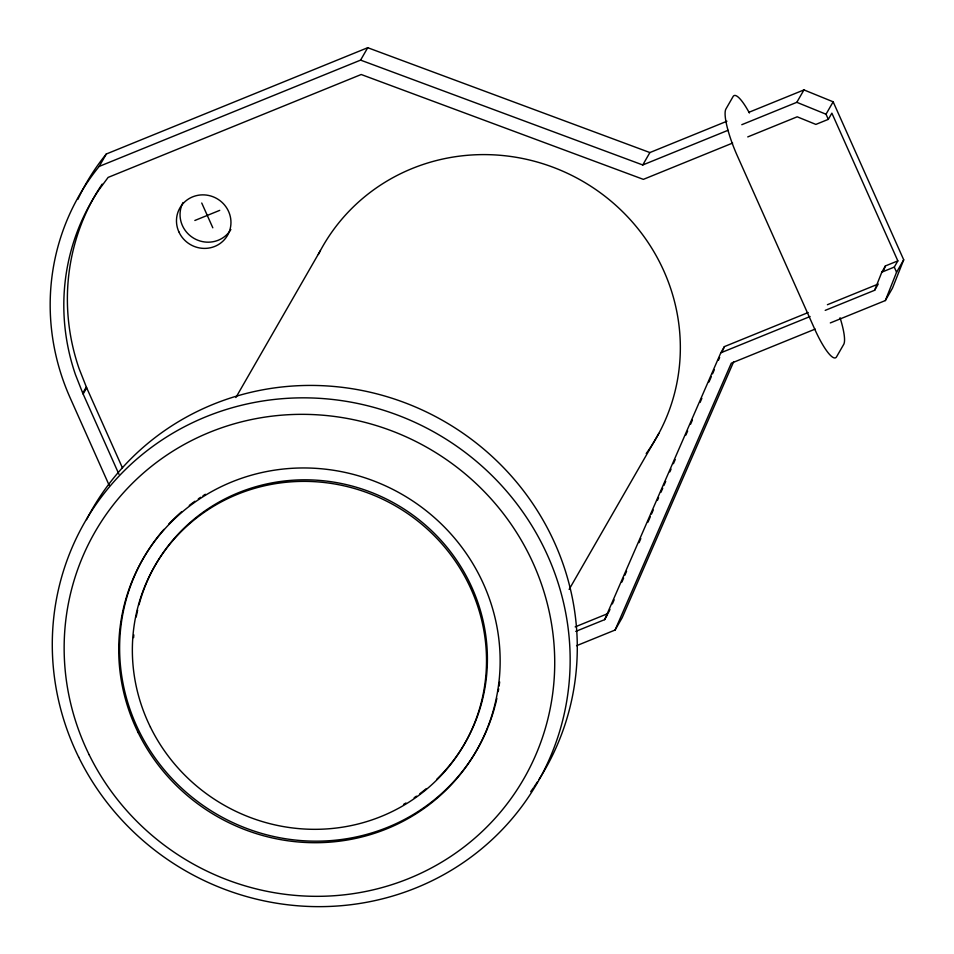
<?xml version="1.0" encoding="UTF-8"?>
<svg xmlns="http://www.w3.org/2000/svg" width="954" height="954" viewBox="0 0 954 954"><rect width="100%" height="100%" fill="white"/><g stroke="black" fill="none" stroke-linecap="round" stroke-linejoin="round"><path stroke-width="1.43" d="M825.21 310.372L874.651 290.266L881.83 272.152L885.395 265.939L897.845 260.883L831.876 113.144L828.31 119.357L815.861 124.414L797.198 116.805L747.757 136.911M883.857 269.827L885.395 265.939M830.314 322.929L885.348 300.558L896.569 272.224L903.712 259.81L833.152 101.804L803.96 89.915L748.938 112.286M903.712 259.81L892.479 288.144L885.348 300.558M575.751 631.393L604.633 619.647L720.819 352.813L724.396 346.612L808.169 312.542M608.795 612.086L609.988 609.356M612.349 603.918L614.137 599.827M621.841 582.131L623.618 578.052M624.798 575.322L626.575 571.243M639.025 542.647L640.814 538.569M647.921 522.232L650.294 516.782M651.475 514.063L653.251 509.973M657.401 500.445L658.594 497.726M660.967 492.276L662.744 488.198M663.924 485.479L665.701 481.388M669.851 471.86L671.044 469.141M673.417 463.692L675.193 459.601M685.854 435.096L687.643 431.017M690.601 424.208L692.377 420.13M700.081 402.433L701.87 398.343M708.977 382.005L711.35 376.556M712.531 373.837L714.307 369.758M718.457 360.218L719.65 357.5M722.023 352.05L724.396 346.612M576.562 645.703L615.091 630.034L731.277 363.2L815.193 329.082M733.674 361.685L622.223 617.632L615.091 630.034M109.233 485.455L70.131 397.806A233.563 225.49 29.9 0 1 99.18 166.413L106.311 153.999L367.731 47.7L649.889 152.557L726.924 121.23M118.928 474.21L82.76 393.167L86.325 386.966L79.003 368.375A219.802 212.217 29.9 0 1 102.138 184.134M83.117 394.014L86.683 387.813L86.325 386.966M99.18 166.413L360.6 60.114L367.731 47.7M235.888 397.532L320.413 250.544M360.6 60.114L642.757 164.97L649.889 152.557M741.795 124.7L796.817 102.316L803.96 89.915M828.31 119.357L826.021 114.218L833.152 101.804M569.133 589.417L658.844 433.402M604.633 619.647L607.495 614.686M874.651 290.266L878.217 284.053L827.404 304.72M881.83 272.152L894.28 267.084L897.845 260.883M194.843 220.481L219.73 210.357M642.757 164.97L728.045 130.293M732.648 143.052L643.366 179.364L361.208 74.507L108.124 177.408L98.572 190.335A219.802 212.217 29.9 0 0 75.438 374.588L82.76 393.167M720.819 352.813L810.101 316.513M575.19 626.873L608.199 613.446M796.817 102.316L826.021 114.218M894.28 267.084L896.569 272.224M201.747 203.023L212.814 227.803M86.683 387.813L122.494 467.997M749.391 113.001A41.213 8.574 67.9 0 0 733.066 96.592L725.922 109.006A41.213 8.574 67.9 0 0 737.168 155.478L814.633 328.939A41.213 8.574 67.9 0 0 836.575 356.796L843.718 344.382A41.213 8.574 67.9 0 0 840.045 317.742M230.868 229.52A27.475 26.533 29.9 0 1 194.27 238.536A27.475 26.533 29.9 0 1 183.013 202.534M77.87 199.374A233.563 225.49 29.9 0 1 106.311 153.999M318.35 254.491A192.338 185.696 29.9 0 1 586.281 183.406A192.338 185.696 29.9 0 1 646.204 453.567M537.448 781.875A261.146 252.13 29.9 0 1 534.133 786.823M533.286 788.04A261.146 252.13 29.9 0 1 530.698 791.677M86.528 519.644A261.146 252.13 29.9 0 1 443.848 421.143A261.146 252.13 29.9 0 1 539.07 779.37M487.78 727.711A192.338 185.696 29.9 0 1 213.016 811.961A192.338 185.696 29.9 0 1 163.945 529.375M168.679 524.151A192.338 185.696 29.9 0 1 181.749 511.63M189.297 505.429A192.338 185.696 29.9 0 1 194.89 501.255M198.325 498.859A192.338 185.696 29.9 0 1 200.65 497.296M202.999 495.77A192.338 185.696 29.9 0 1 205.372 494.279M499.657 681.919A192.338 185.696 29.9 0 1 499.097 686.069M498.668 688.824A192.338 185.696 29.9 0 1 498.203 691.567M496.843 698.411A192.338 185.696 29.9 0 1 495.233 705.185M494.876 706.532A192.338 185.696 29.9 0 1 488.329 726.328M138.986 604.812A178.577 172.412 29.9 0 1 397.603 505.095A178.577 172.412 29.9 0 1 436.717 779.346M426.39 788.576A178.577 172.412 29.9 0 1 419.82 793.716M416.445 796.161A178.577 172.412 29.9 0 1 414.155 797.735M405.951 802.994A178.577 172.412 29.9 0 1 403.542 804.413M133.608 637.63A178.577 172.412 29.9 0 1 133.798 634.863M136.207 616.976A178.577 172.412 29.9 0 1 137.638 610.19M178.815 231.75A27.475 26.533 29.9 0 0 225.752 238.023A27.475 26.533 29.9 0 0 206.577 195.105A27.475 26.533 29.9 0 0 178.815 231.75M150.422 727.115A178.577 172.412 29.9 0 0 456.417 756.701A178.577 172.412 29.9 0 0 321.462 482.211A178.577 172.412 29.9 0 0 150.422 727.115M138.175 732.636A192.338 185.696 29.9 0 0 467.734 764.5A192.338 185.696 29.9 0 0 322.392 468.867A192.338 185.696 29.9 0 0 138.175 732.636M78.693 757.19A261.146 252.13 29.9 0 0 526.155 800.454A261.146 252.13 29.9 0 0 328.808 399.07A261.146 252.13 29.9 0 0 78.693 757.19M89.163 754.757A247.384 238.846 29.9 0 0 513.037 795.743A247.384 238.846 29.9 0 0 326.101 415.503A247.384 238.846 29.9 0 0 89.163 754.757"/></g></svg>
